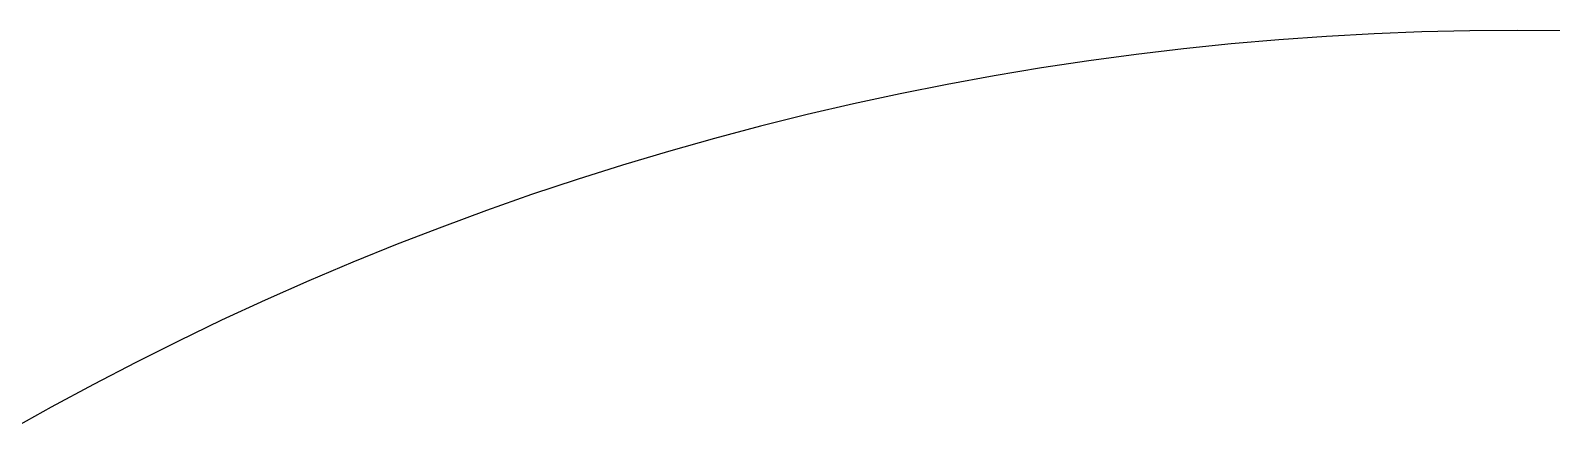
# Model space of a CAD drawing. Header units: metres. Extents: x -3000 to 3000, y -3000 to 3000.
# Drawn here: x -1466 to 34, y 2606 to 3000 of the extents above; entities that cross this region are included whole.
import ezdxf

# ---------------------------------------------------------------- set-up
doc = ezdxf.new("R2010")
doc.units = ezdxf.units.M

msp = doc.modelspace()

# ---------------------------------------------------------------- linework, layer by layer
for p, q in [((-47.1219, 2999.63), (-94.2323, 2998.52)), ((0, 3000), (-47.1219, 2999.63)), ((47.1219, 2999.63), (0, 3000)), ((-282.325, 2986.69), (-329.203, 2981.88)), ((-235.377, 2990.75), (-282.325, 2986.69)), ((-188.372, 2994.08), (-235.377, 2990.75)), ((-141.319, 2996.67), (-188.372, 2994.08)), ((-94.2323, 2998.52), (-141.319, 2996.67)), ((-422.704, 2970.07), (-469.303, 2963.07)), ((-376, 2976.34), (-422.704, 2970.07)), ((-329.203, 2981.88), (-376, 2976.34)), ((-515.787, 2955.33), (-562.144, 2946.86)), ((-469.303, 2963.07), (-515.787, 2955.33)), ((-562.144, 2946.86), (-608.362, 2937.67)), ((-654.43, 2927.75), (-700.336, 2917.11)), ((-608.362, 2937.67), (-654.43, 2927.75)), ((-700.336, 2917.11), (-746.07, 2905.75)), ((-746.07, 2905.75), (-791.619, 2893.67)), ((-836.973, 2880.88), (-882.121, 2867.38)), ((-791.619, 2893.67), (-836.973, 2880.88)), ((-882.121, 2867.38), (-927.051, 2853.17)), ((-927.051, 2853.17), (-971.752, 2838.26)), ((-971.752, 2838.26), (-1016.21, 2822.64)), ((-1016.21, 2822.64), (-1060.42, 2806.33)), ((-1060.42, 2806.33), (-1104.37, 2789.33)), ((-1104.37, 2789.33), (-1148.05, 2771.64)), ((-1148.05, 2771.64), (-1191.44, 2753.26)), ((-1191.44, 2753.26), (-1234.54, 2734.21)), ((-1234.54, 2734.21), (-1277.34, 2714.48)), ((-1277.34, 2714.48), (-1319.82, 2694.08)), ((-1319.82, 2694.08), (-1361.97, 2673.02)), ((-1361.97, 2673.02), (-1403.79, 2651.3)), ((-1403.79, 2651.3), (-1445.26, 2628.92)), ((-1445.26, 2628.92), (-1486.38, 2605.89))]:
    msp.add_line(p, q)

doc.saveas('drawing.dxf')
